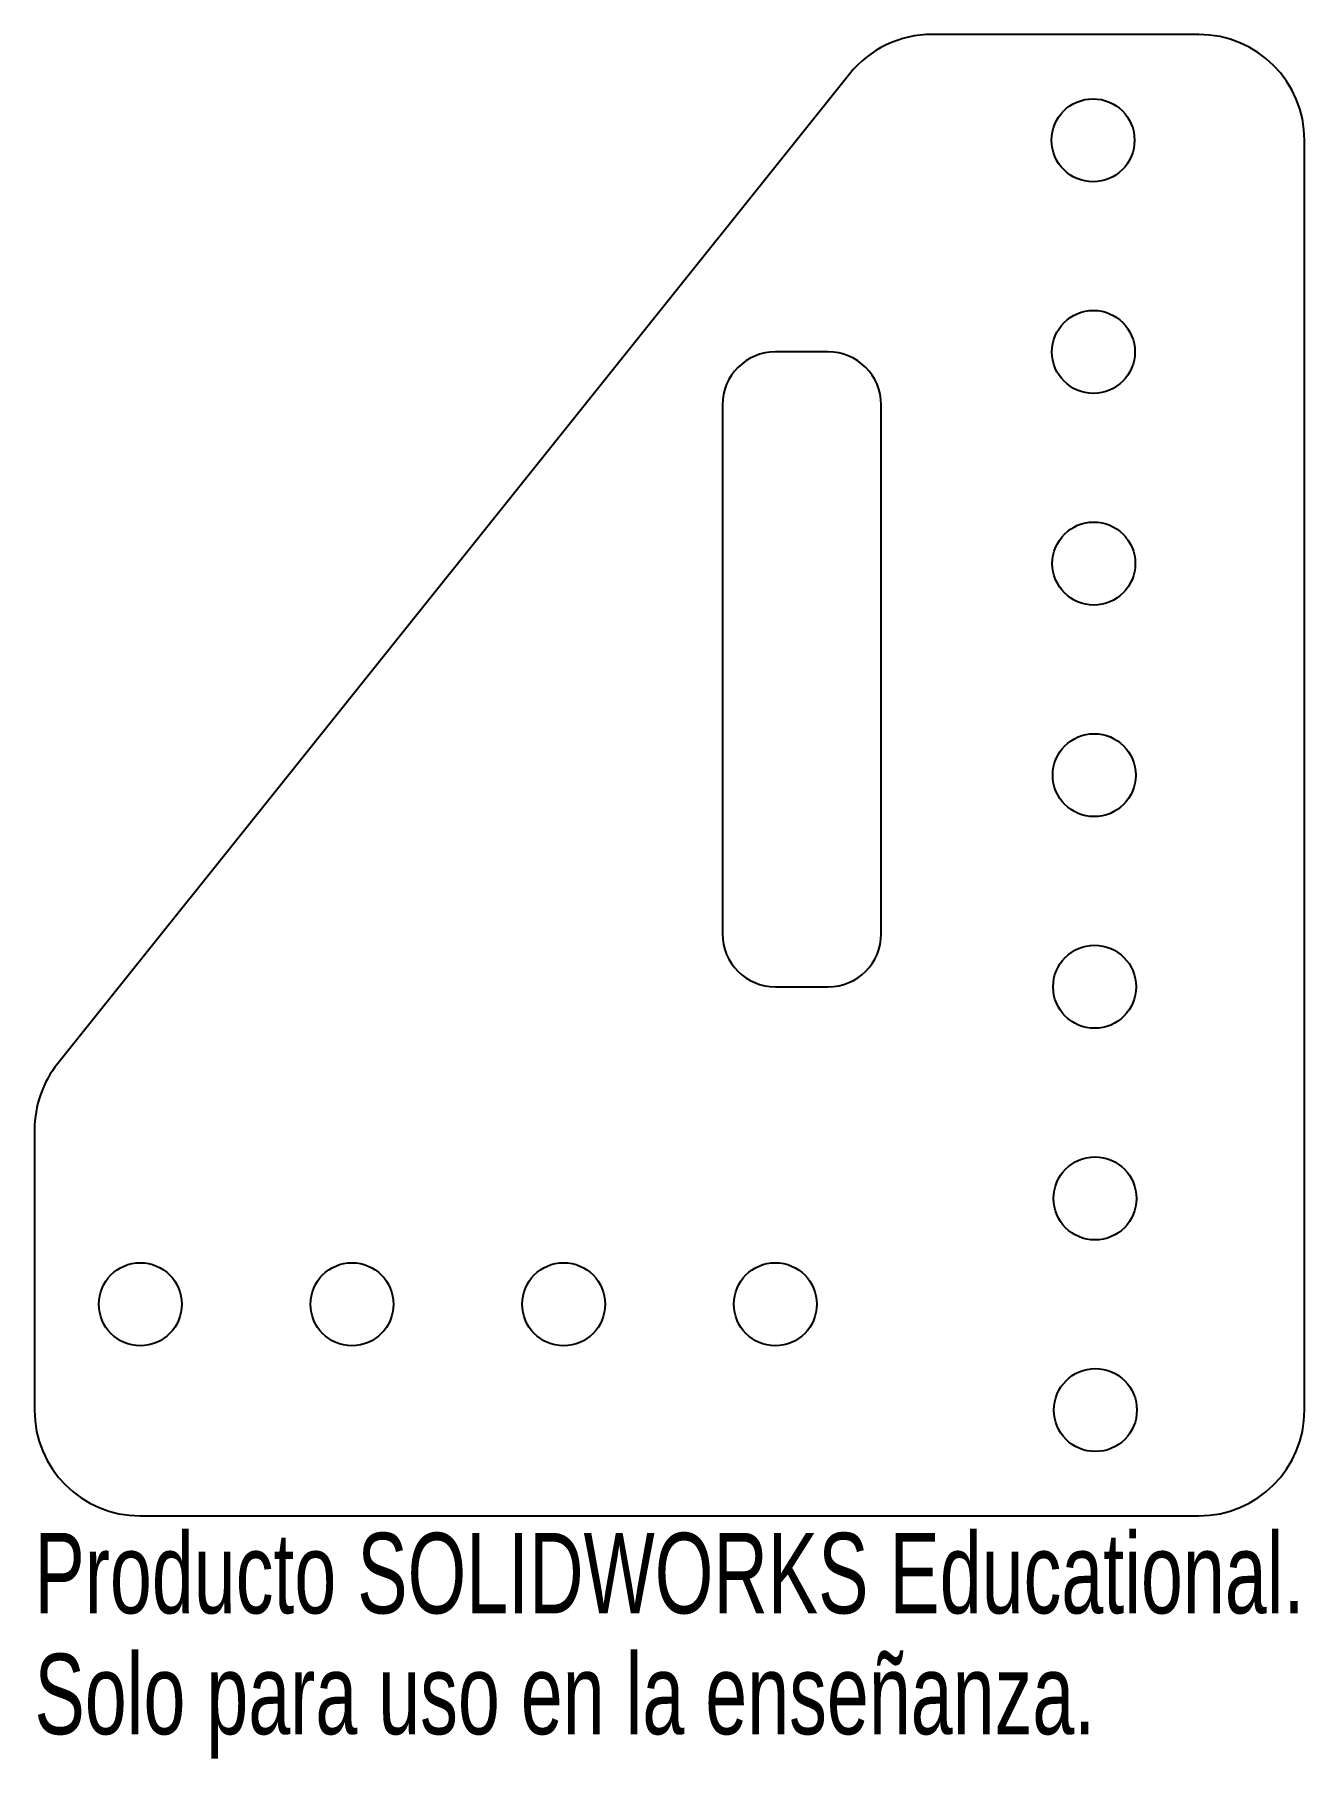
# Model space of a CAD drawing. Header units: inches. Extents: x 2 to 5, y 6.93 to 11.
import ezdxf

# ---------------------------------------------------------------- set-up
doc = ezdxf.new("R2010")
doc.units = ezdxf.units.IN
doc.header["$MEASUREMENT"] = 0
doc.styles.add('SLDTEXTSTYLE0', font='TXT', dxfattribs={"width": 0.7})

msp = doc.modelspace()

# ---------------------------------------------------------------- linework, layer by layer
at = {"color": 7, "linetype": 'Continuous', "lineweight": 25}
for p, q in [((4.75, 11), (4.1202, 11)), ((3.9249, 10.9062), (2.0548, 8.5685)), ((5, 7.75), (5, 10.75)), ((3.875, 10.25), (3.75, 10.25)), ((3.625, 10.125), (3.625, 8.875)), ((4, 8.875), (4, 10.125)), ((3.75, 8.75), (3.875, 8.75)), ((2, 8.4123), (2, 7.75)), ((2.25, 7.5), (4.75, 7.5))]:
    msp.add_line(p, q, dxfattribs=at)
for centre in [(4.5005, 10.75), (4.5014, 10.25), (4.5023, 9.75), (4.5032, 9.25), (4.5042, 8.75), (4.5051, 8.25), (2.25, 8), (2.75, 8), (3.25, 8), (3.75, 8), (4.506, 7.75)]:
    msp.add_circle(centre, 0.098, dxfattribs=at)
for centre, radius, start, end in [((4.1202, 10.75), 0.25, 90, 141.3402), ((4.75, 10.75), 0.25, 0, 90), ((3.75, 10.125), 0.125, 90, 180), ((3.875, 10.125), 0.125, 0, 90), ((3.75, 8.875), 0.125, 180, 270), ((3.875, 8.875), 0.125, 270, 0), ((2.25, 8.4123), 0.25, 141.3402, 180), ((2.25, 7.75), 0.25, 180, 270), ((4.75, 7.75), 0.25, 270, 0)]:
    msp.add_arc(centre, radius, start, end, dxfattribs=at)

# ---------------------------------------------------------------- texts
at = {"color": 7, "linetype": 'Continuous', "char_height": 0.1903, "attachment_point": 1, "style": 'SLDTEXTSTYLE0'}
for s, insert in [('Producto SOLIDWORKS Educational.', (2, 7.4599)), ('Solo para uso en la enseñanza.', (2, 7.1744))]:
    msp.add_mtext(s, dxfattribs=dict(at, insert=insert))

doc.saveas('drawing.dxf')
